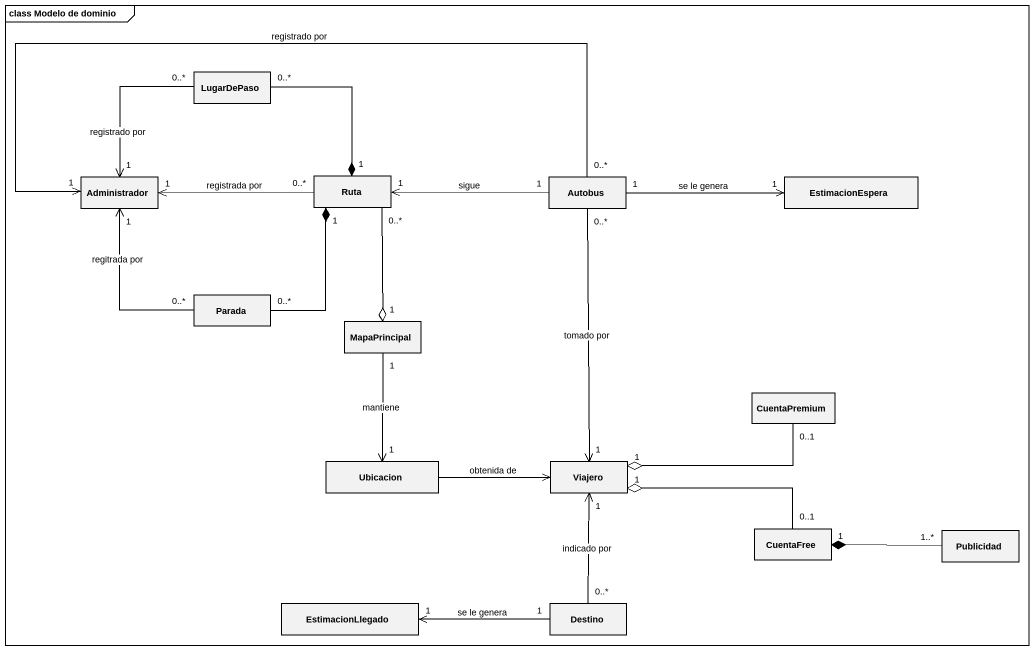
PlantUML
@startuml
mainframe class Modelo de dominio
hide circle
hide empty members
class LugarDePaso
class Administrador
class Ruta
class Autobus
class EstimacionEspera
class Parada
class MapaPrincipal
class CuentaPremium
class Ubicacion
class Viajero
class CuentaFree
class Publicidad
class EstimacionLlegado
class Destino
LugarDePaso "0..*" --> "1" Administrador : registrado por
LugarDePaso "0..*" --* "1" Ruta
Ruta "0..*" -left-> "1" Administrador : registrada por
Ruta "0..*" --o "1" MapaPrincipal
Autobus "0..*" -left-> "1" Administrador : registrado por
Autobus "1" -left-> "1" Ruta : sigue
Autobus "1" -right-> "1" EstimacionEspera : se le genera
Autobus "0..*" --> "1" Viajero : tomado por
Parada "0..*" -up-> "1" Administrador : regitrada por
Parada "0..*" -up-* "1" Ruta
MapaPrincipal "1" --> "1" Ubicacion : mantiene
CuentaPremium "0..1" -left-o "1" Viajero
Ubicacion -right-> Viajero : obtenida de
CuentaFree "0..1" -left-o "1" Viajero
Publicidad "1..*" -left-* "1" CuentaFree
Destino "0..*" -up-> "1" Viajero : indicado por
Destino "1" -left-> "1" EstimacionLlegado : se le genera
@enduml
